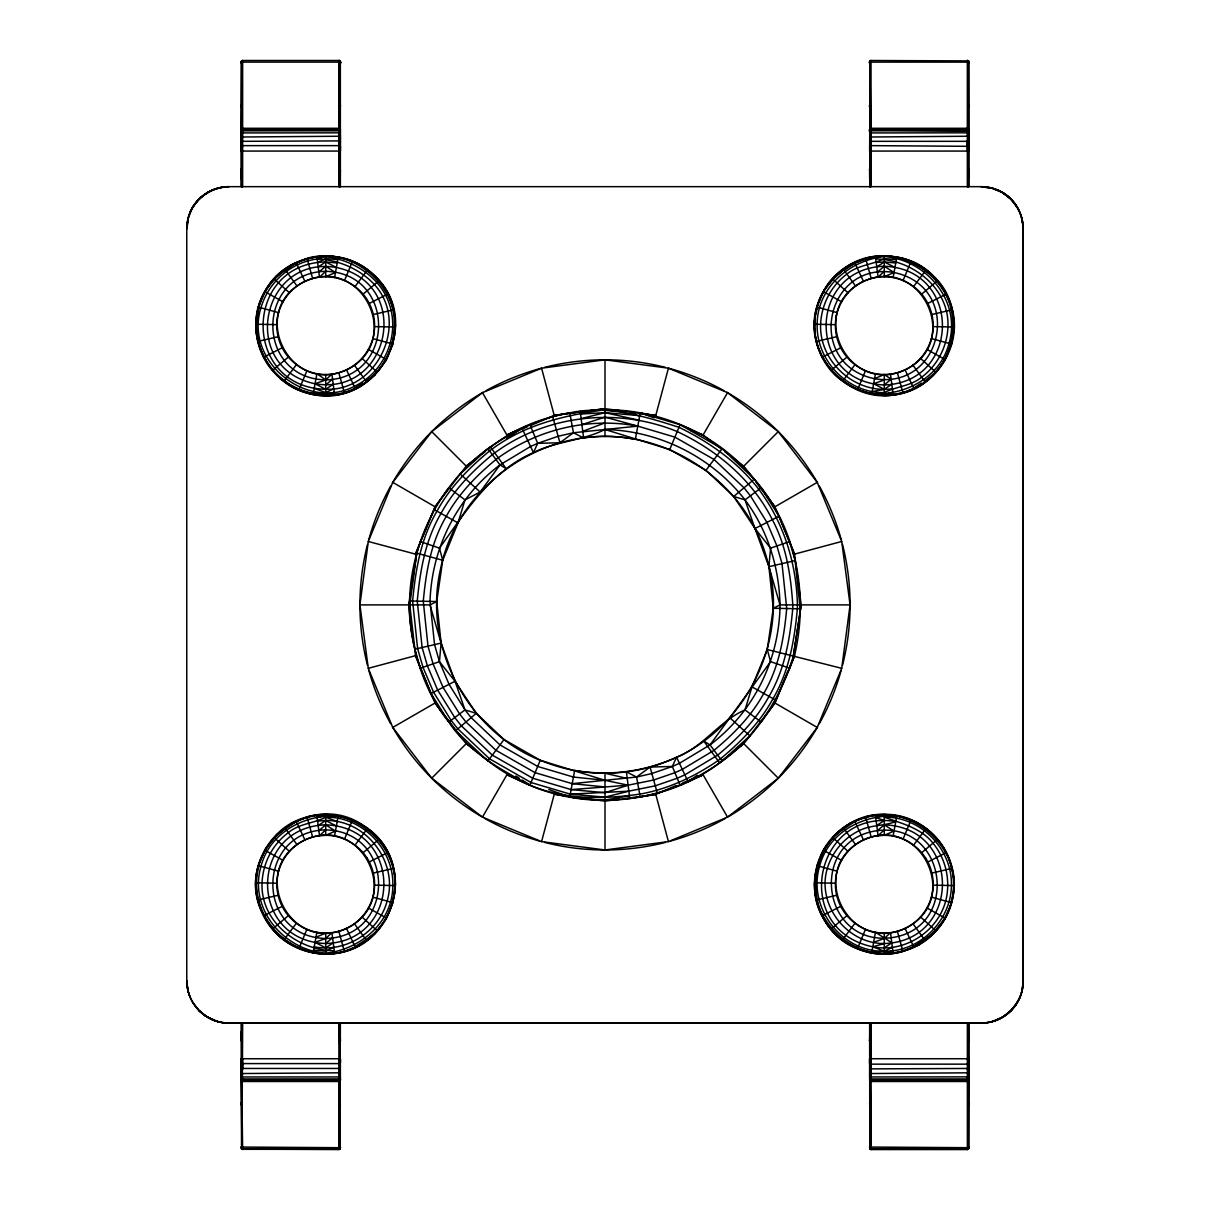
<?xml version="1.0" encoding="UTF-8"?>
<svg xmlns="http://www.w3.org/2000/svg" width="1210" height="1210" viewBox="0 0 1210 1210"><rect width="100%" height="100%" fill="white"/><g stroke="black" fill="none" stroke-linecap="round" stroke-linejoin="round"><path stroke-width="1.5" d="M241.274 1078.019L241.274 1058.735L340.373 1058.735L340.343 1078.019L338.981 1079.683L242.635 1079.683L241.229 1077.868L242.287 1079.002L340.191 1078.987L339.329 1080.001L242.635 1079.88L241.425 1078.276M241.924 186.673L241.637 147.333L242.635 145.639L338.981 145.639L340.373 146.319L340.328 151.069L241.229 151.069L241.274 131.769L242.635 130.12L338.981 130.12L340.373 131.3L338.981 129.909L242.635 129.909L241.274 131.769M968.575 1023.131L968.575 1058.735L967.365 1064.15L871.019 1064.15L869.627 1063.484L869.672 1058.735L968.771 1058.735L968.726 1078.019L967.365 1079.683L871.019 1079.683L869.627 1078.503L871.019 1079.88L967.365 1079.88L968.726 1078.019M870.323 151.069L870.035 147.333L871.019 145.639L968.771 146.319L968.726 151.069L869.627 151.069L869.793 130.241L869.899 131.512M968.575 186.673L968.363 60.908L871.019 60.5C866.405 67.246 872.213 55.599 869.627 63.389M340.343 105.754C338.951 110.639 341.855 102.547 339.329 106.435M340.373 131.935L339.329 129.954L339.344 62.164C338.271 56.991 343.731 66.958 338.981 60.5L242.635 60.5C239.459 62.769 242.771 60.545 241.637 60.999M968.726 105.754L968.575 107.357L968.59 105.497M967.365 186.673L967.365 60.5C971.948 66.792 966.896 57.006 967.728 62.164L967.713 129.954L968.771 131.935L967.713 130.786L870.671 130.786L869.657 131.769M241.425 186.673L241.955 60.681L242.272 128.336C243.467 130.695 239.459 132.298 242.287 129.591C241.698 130.967 240.745 132.389 241.425 128.941L241.229 130.483L242.635 128.29L338.981 128.29L340.373 129.576M241.274 130.317C241.471 127.867 240.427 133.009 242.635 130.831L338.981 130.831C341.084 128.426 340.222 142.236 340.328 151.069L340.207 146.622L338.981 145.639L339.965 131.966C339.465 129.546 341.038 130.801 339.269 131.376M241.41 1103.49L241.425 1102.446L241.229 1104.155M241.274 1146.732L242.635 1148.683L338.981 1148.683C341.19 1146.172 341.099 1147.776 338.981 1149.5L241.637 1149.092L241.229 1023.131M338.981 186.673L338.981 60.5L339.965 60.999L340.328 63.056L338.981 62.118L242.635 62.118C240.094 64.735 241.834 59.275 241.274 63.056L242.287 60.545M241.229 1079.154L242.635 1081.498L338.981 1081.498L340.328 1080.56L340.343 1078.019M339.965 1030.799L340.373 1040.887L339.329 1037.62M241.637 1081.12L241.274 1079.486L242.635 1080.5L340.207 1079.804L340.191 1080.863L340.343 1079.486L339.965 1081.12L340.373 1077.687M870.671 131.512C868.689 132.268 869.294 128.063 871.019 128.29L967.365 128.29L968.771 130.635L968.726 129.243M869.627 130.483L869.672 129.243L869.627 131.512L871.019 129.909L967.365 129.909L968.771 131.935M870.035 1102.174L869.627 1104.155M869.657 1147.67L869.627 1146.399L871.019 1148.683L967.365 1148.683C969.649 1146.309 969.301 1147.579 967.365 1149.5L871.019 1149.5L869.627 1147.912L870.323 1149.318L968.076 1149.318L968.076 1023.131M968.59 61.044L968.363 62.481C968.711 60.076 969.391 64.1 967.365 62.118L871.019 62.118C869.188 63.812 869.627 60.697 869.808 62.754L870.671 60.545M869.627 1080.227L871.019 1081.498L967.365 1081.498L968.726 1080.56L968.771 1077.687M968.771 1040.887L968.59 1038.377L968.771 1040.887L968.65 1038.603L968.59 1039.42M968.575 1058.735L968.726 1080.56L968.575 1078.276M241.41 170.368C241.108 166.768 241.259 182.529 241.41 177.31M340.328 1040.555L339.329 1037.711L340.343 1039.617M870.671 172.183L869.627 168.916L869.672 178.989L870.655 178.989M968.59 61.604L968.575 62.754L967.713 60.545M968.726 1040.555L968.726 1039.753M241.41 1148.003L241.425 1147.05L338.981 1147.685L340.328 1146.732M870.323 1149.318L869.808 1147.05L967.365 1147.685C969.376 1145.779 969.286 1149.031 967.365 1149.5L967.365 1023.131M968.59 1148.003L968.726 1079.214L967.365 1080.5L871.019 1080.5L869.627 1079.154M241.229 1063.484L241.274 1058.735L241.41 1063.166L242.635 1064.15L241.637 1079.275M339.329 1079.834L340.373 1078.685L339.344 1078.276M571.135 789.601L605 792.686L628.111 785.184L605 780.314L573.434 777.047L537.679 766.459L499.987 744.906L471.129 717.636L464.988 709.907L449.046 684.331L439.442 661.658L434.556 644.627L430.019 601.4C431.788 547.691 457.032 497.325 499.987 464.882L530.57 446.49L537.679 443.344L558.143 436.265L573.434 432.757L637.776 426.117L674.908 437.128L714.051 459.498L744.029 487.811L750.412 495.843L766.958 522.402L776.941 545.952L782.008 563.633L786.727 608.539C783.944 638.109 779.043 667.436 763.737 693.421C751.516 715.927 733.638 734.122 714.051 750.306L682.304 769.394L674.908 772.676L653.672 780.027L628.111 785.184L571.135 789.601L532.778 778.242L492.334 755.131L461.373 725.864L454.779 717.575L437.672 690.123L427.372 665.803L422.124 647.531L417.253 601.143C420.127 570.591 425.179 540.28 441 513.433C453.629 490.186 472.097 471.386 492.334 454.673L494.739 452.888C546.784 414.606 617.69 407.089 677.222 431.562C717.061 450.302 752.378 479.841 772.328 519.665C786.455 546.012 790.78 575.461 792.792 604.894L792.747 608.66C789.873 639.213 784.821 669.508 769 696.37C756.371 719.602 737.903 738.418 717.666 755.131L684.86 774.854L677.222 778.242L655.275 785.819L628.882 791.159L570.303 794.153L530.993 782.507L489.551 758.821L457.834 728.843L451.073 720.343L433.558 692.226L423.001 667.3L417.616 648.575L412.625 601.052C415.575 569.744 420.762 538.692 436.961 511.18C449.893 487.373 468.814 468.104 489.551 450.967L492.016 449.152C524.868 424.513 565.13 415.106 605 409.782C661.84 409.343 718.528 434.95 754.314 479.145C796.286 526.728 809.051 594.715 794.531 655.684C779.996 696.113 758.201 736.164 722.128 761.075L719.632 762.92C692.861 781.478 662.263 794.531 629.82 798.539C577.094 806.011 520.829 790.039 480.763 754.783M605 780.314L540.265 760.258L504.026 739.537L476.271 713.31L455.036 681.275L439.442 661.658L441.09 643.1L436.734 601.536L442.724 560.275L439.442 548.13C465.744 511.694 490.428 471.31 533.428 452.57C556.237 441.151 582.267 440.924 605 429.489C659.253 430.745 711.767 456.957 745.012 499.881C767.715 530.252 779.149 567.157 780.011 604.894L779.981 608.403C778.212 662.112 752.968 712.478 710.013 744.906L679.43 763.298L672.321 766.459L651.857 773.523L636.566 777.047L572.224 783.672L535.092 772.676L495.949 750.306L465.971 721.977L459.588 713.945L443.041 687.386L433.059 663.851L427.992 646.155L423.273 601.264C426.056 571.695 430.957 542.367 446.263 516.367C458.484 493.877 476.362 475.666 495.949 459.498L498.278 457.773C538.208 429.096 589.361 417.027 637.776 426.117L605 417.117L581.889 424.619M869.627 106.722L869.657 105.436L870.323 107.826L869.657 105.149L870.655 107.947L869.627 104.771L870.035 107.614C869.899 105.436 868.871 107.009 870.671 106.435M870.338 177.416L870.035 178.989M869.657 1078.019L869.672 1058.735L869.793 1063.166L871.019 1064.15L870.035 1071.999L870.671 1079.002L967.713 1079.002L968.726 1078.14L967.713 1080.212M968.726 131.769L968.726 151.069L968.59 146.622L967.365 145.639L968.726 130.952M340.373 1147.367L339.329 1149.318L241.924 1149.318L241.274 1078.836M339.329 1102.839L339.344 1101.841L340.373 1105.063L339.677 1101.977L339.965 1103.202M339.965 1147.307L339.677 1149.318L339.677 1023.131M968.771 133.07L967.365 130.831L968.363 130.861L968.363 60.742L968.363 186.673M241.274 1076.083L242.287 1076.96L339.329 1076.96L340.343 1076.083L339.344 1079.638L340.207 1079.184L340.343 1078.14L338.981 1079.683L340.328 1078.276L339.329 1079.774L339.344 1147.64C338.588 1150.271 340.872 1148.532 338.981 1149.5L338.981 1023.131M870.035 129.939C871.85 128.804 868.235 132.737 871.019 130.12L968.575 130.816M242.635 1149.288L241.637 1078.927L242.635 1078.972L241.229 1076.734M871.019 1149.288L870.187 1078.276M968.59 1032.493L968.771 1030.799L968.59 1037.953M346.499 369.852C288.993 396.426 247.037 309.352 304.935 281.385C362.44 254.796 404.397 341.87 346.499 369.852L355.135 388.228C397.757 370.109 407.755 308.278 375.085 276.243A69.257 69.257 0 0 0 352.443 261.103C321.24 247.929 281.143 261.889 265.293 291.912C243.467 329.105 264.4 381.725 306.206 392.66C372.998 414.697 426.555 324.159 375.085 276.243C344.442 244.193 286.346 251.574 265.247 290.702C238.067 334.656 274.005 397.077 325.717 395.428C390.437 397.485 421.307 306.69 367.235 270.269C341.22 249.366 299.777 252.693 276.349 276.243A69.257 69.257 0 0 0 261.209 298.9A69.257 69.257 0 0 0 255.885 325.611C256.369 369.867 300.912 404.775 343.791 393.053L360.625 386.081C325.671 406.076 276.243 389.892 261.209 352.337A69.272 69.272 0 0 1 255.9 325.611M241.274 1038.603C241.274 1041.099 241.138 1028.213 241.41 1032.206M278.587 871.215L259 865.831C249.593 898.637 267.153 936.056 298.991 948.685A69.257 69.257 0 0 0 325.717 954.009C395.095 955.219 421.11 860.628 363.242 825.296C308.641 787.77 234.09 850.252 261.209 910.903A69.257 69.257 0 0 0 276.349 933.56C294.03 950.878 319.924 957.246 343.791 951.62L360.625 944.647C305.056 977.423 235.133 917.346 261.209 857.466A69.257 69.257 0 0 1 276.349 834.809C311.741 797.224 381.301 815.873 393.159 866.103C401.947 898.848 383.963 936.011 352.443 948.685A69.272 69.272 0 0 1 325.717 953.994C275.487 954.055 237.962 894.538 265.293 850.479C278.784 825.038 310.093 810.428 338.195 816.13C359.098 819.261 378.352 833.75 387.366 852.778C405.32 885.962 389.665 931.73 355.135 946.795L346.499 928.418C404.397 900.437 362.44 813.362 304.935 839.952C247.037 867.918 288.993 954.992 346.499 928.418M339.329 172.183L340.373 170.429L339.965 178.989M372.846 338.573L392.433 343.958C408.299 294.756 356.526 244.148 307.642 258.169L290.808 265.141L296.299 262.993L304.935 281.385M372.846 897.139L392.433 902.524C408.299 852.974 356.663 803.41 307.642 816.735L290.808 823.707L296.299 821.56L304.935 839.952M837.154 312.649L817.567 307.264C802.033 355.513 850.509 406.651 899.393 393.795C951.06 384.356 972.568 311.968 933.651 276.243C903.371 244.072 844.792 251.574 823.813 290.702C783.475 359.718 876.932 431.758 933.651 374.979A69.257 69.257 0 0 0 948.791 352.337C977.861 283.79 887.701 222.731 834.915 276.243A69.257 69.257 0 0 0 819.775 298.9A69.257 69.257 0 0 0 814.451 325.611C814.935 369.867 859.478 404.775 902.357 393.053L919.192 386.081C891.921 401.024 857.678 395.927 834.915 374.979A69.257 69.257 0 0 1 819.775 352.337A69.272 69.272 0 0 1 814.466 325.611C814.133 273.279 874.769 239.035 919.192 265.141C966.291 292.109 963.916 365.919 913.701 388.228L905.065 369.852C962.963 341.87 921.007 254.796 863.501 281.385C805.603 309.352 847.56 396.426 905.065 369.852M819.79 857.678A69.272 69.272 0 0 0 819.775 910.903A69.257 69.257 0 0 0 834.915 933.56A69.257 69.257 0 0 0 857.557 948.685C906.426 970.738 966.851 921.128 951.665 868.478C944.284 830.937 902.221 805.905 865.755 817.521C799.886 834.189 798.237 935.103 866.209 951.62C904.278 962.782 947.082 935.436 953.057 896.323C961.466 855.288 926.164 813.18 884.283 814.36C832.873 812.439 796.649 875.269 823.813 919.086C845.245 957.367 902.917 965.398 933.651 933.545C960.241 907.288 960.241 861.066 933.651 834.809C907.394 808.22 861.172 808.22 834.915 834.809A69.257 69.257 0 0 0 819.775 857.466M870.368 131.376C870.353 128.804 869.718 133.705 870.655 128.336L870.035 60.742L870.035 186.673M869.627 1039.375L870.035 1030.799M931.413 338.573L951 343.958C966.866 294.408 915.229 244.843 866.209 258.169L849.375 265.141L854.865 262.993L863.501 281.385M968.59 171.487C968.862 166.904 968.802 181.167 968.59 177.598M931.413 897.139L951 902.524C966.866 852.974 915.229 803.41 866.209 816.735L849.375 823.707L854.865 821.56L863.501 839.952C805.603 867.918 847.56 954.992 905.065 928.418C962.963 900.437 921.007 813.362 863.501 839.952M869.627 1077.868L870.655 1079.638L870.187 1078.428M241.229 106.722C241.35 102.26 241.168 109.293 241.41 106.087M241.274 1039.617L241.229 1040.887L241.455 1038.498M340.328 169.249L339.329 171.154M869.672 1040.555L869.657 1039.617C868.72 1043.186 871.503 1035.442 869.657 1038.603M968.726 169.249L968.59 170.504M968.726 1146.732L967.728 1149.455L968.363 1066.297L967.365 1064.15L968.59 1062.41L968.726 1058.735L968.771 1062.667M340.328 1080.56L340.373 1079.305M339.314 171.971C340.933 170.595 339.329 171.986 340.191 171.306C339.587 169.945 340.176 173.03 339.677 170.61M869.672 1039.178C870.913 1037.817 869.158 1037.514 870.655 1039.178M968.363 1023.131L968.363 1149.092L967.365 1149.288L968.771 1147.367M340.373 1105.063L339.329 1103.097M241.637 130.529L241.244 131.512L241.637 61.302L242.635 60.5L242.635 186.673M340.343 1103.822L339.965 1102.174L339.662 1102.976M968.575 1148.804L968.771 1023.131M869.657 61.544L869.808 62.754L869.657 61.922M968.726 133.705L967.713 132.828L871.019 132.918C867.827 133.992 871.291 130.408 869.672 129.243M870.323 1103.807L869.627 1104.806L870.035 1103.822M242.635 1058.735L242.635 1069.201L241.637 1071.999L242.287 1079.834M338.981 151.069L339.617 130.272M871.019 1058.735L871.019 1069.201L870.035 1071.999L870.671 1079.638M967.365 151.069L967.365 140.587L968.363 137.789L967.713 129.954M869.657 1104.458L870.035 1104.034M967.713 1079.774L968.726 1078.276L968.59 1079.335M339.677 1037.968C339.829 1039.753 340.539 1037.514 339.511 1038.603M870.489 171.185C869.884 172.894 868.886 168.916 870.671 171.396M870.323 171.82L869.703 170.958M339.965 170.791L340.191 169.551L339.965 170.61M340.373 1073.542C337.892 1079.849 341.417 1079.441 339.329 1079.002M869.839 1038.846L869.808 1040.237L870.671 1038.649M339.844 1079.275L340.161 1078.624M870.066 1038.846L870.353 1038.846M729.237 754.783C686.509 793.397 625.797 806.359 569.789 796.921L574.644 770.437C609.129 776.336 644.764 771.783 676.572 757.218C703.418 746.978 719.118 721.13 745.012 709.907L751.985 686.872L767.276 649.528L773.266 608.267L768.91 566.688L770.558 548.13L754.964 528.513L733.729 496.478L705.974 470.251L669.735 449.545L605 429.489M340.343 1072.801L242.635 1073.542L241.637 1071.999L241.924 1023.131M340.343 141.328L338.981 136.246L241.274 137.002M968.726 1072.801L871.019 1073.542L869.657 1068.46M869.657 137.002L967.365 136.246L968.363 137.789L968.076 186.673M339.934 1078.624L339.465 1079.275M242.272 186.673L241.924 130.302L241.637 131.028M339.662 1077.369L339.965 1066.297L338.981 1064.15L340.207 1062.41L340.191 1058.735L339.662 1076.855M870.655 186.673L870.338 132.949M241.229 136.246L242.635 132.918L339.329 132.828L340.343 133.705M869.627 136.246L870.671 130.665M968.771 1073.542L967.365 1076.87L870.671 1076.96L869.657 1076.083M241.41 129.833L241.425 128.941M340.343 1079.622L340.191 1080.863L340.207 1079.955L339.329 1080.591M869.657 130.166L869.627 129.576M968.575 1080.863L968.59 1079.955M339.965 107.614L340.373 105.421L340.191 107.357C338.981 105.784 340.358 105.799 340.191 107.357L340.207 105.769L339.677 107.826L339.965 106.389L338.981 106.374L339.965 105.799L339.329 106.344M241.425 169.551C241.198 172.607 241.229 168.961 241.425 170.61M340.343 61.634L340.191 62.754L339.329 60.545M340.373 1039.329L339.269 1039.042M968.575 62.754L968.726 61.634M188.2 992.079L186.779 981.234L186.779 228.569L188.2 217.724M241.229 1105.017L241.41 1104.125M359.93 604.894L368.279 541.475L392.766 482.367L431.713 431.607L482.457 392.66L541.566 368.173L605 359.824L668.434 368.173L727.543 392.66L778.287 431.607L817.234 482.367L841.721 541.475L850.07 604.894L841.721 668.328L817.234 727.437L778.287 778.196L727.543 817.128L668.434 841.616L605 849.965L541.566 841.616L482.457 817.128L431.713 778.196L392.766 727.437L368.279 668.328L359.93 604.894L429.989 604.894L436.734 601.536L409.812 600.992L408.783 604.894C411.052 646.563 422.139 689.065 448.819 722.037C468.164 751.561 499.427 769.031 529.919 785.109C564.707 799.991 602.898 799.326 639.697 794.153C668.086 789.192 694.283 776.759 717.984 760.636L720.449 758.821C741.186 741.7 760.107 722.43 773.039 698.609C789.238 671.096 794.425 640.045 797.375 608.751L797.405 604.894C796.452 563.406 783.883 522.826 758.927 489.46C737.964 462.175 709.695 442.285 679.007 427.296C643.917 416.119 606.785 404.79 569.789 412.882C540.341 417.813 510.923 429.989 488.023 449.439M340.373 1078.897L338.981 1080.5M368.279 668.328L415.469 655.684L435.071 703.01L455.686 730.659L476.271 713.31L464.988 709.907L448.819 722.037L431.047 693.496L415.469 655.684L414.879 649.21C396.336 575.794 427.039 493.272 487.872 448.713L490.368 446.868C514.416 430.533 540.991 417.904 569.789 412.882L573.434 432.757L583.598 437.959C663.957 426.389 746.525 481.172 767.14 559.731C790.932 639.848 745.148 731.914 666.952 761.377A167.585 167.585 0 0 1 605 773.205A166.42 166.42 0 0 1 543.048 761.392C468.421 733.078 422.653 647.713 440.349 569.895C457.108 483.274 548.78 421.7 635.356 439.351L640.211 412.882L680.08 424.695L703.116 434.965L721.977 449.439M869.642 131.376L869.657 130.574M997.221 190C1012.921 195.808 1022.813 212.295 1023.085 228.705L1023.085 981.098C1023.357 1003.574 1003.786 1023.509 981.189 1022.979L228.811 1022.979C206.214 1023.509 186.643 1003.574 186.915 981.098A41.563 41.563 0 0 0 190.106 997.116M1021.8 992.079L1023.221 981.234L1023.221 228.569L1021.8 217.724M242.287 130.014C241.183 132.828 241.622 134.461 241.955 132.419L242.287 130.665M340.373 175.737L339.329 176.403M241.274 1102.749L241.274 1103.822M439.442 548.13L420.339 541.581L416.769 553.136L409.782 604.894L414.879 649.21L420.339 668.207L439.442 661.658M841.721 668.328L767.276 649.528L770.558 661.658L789.661 668.207L793.231 656.667L801.217 604.894L794.531 554.12L778.953 516.292L761.181 487.766L745.012 499.881L733.729 496.478L754.314 479.145L774.929 506.793L794.531 554.12L841.721 541.475M869.627 1034.051L870.671 1033.385M869.672 1102.749L869.657 1103.822M968.726 1080.56L968.771 1080.227M408.783 604.894L416.769 553.136L442.724 560.275L458.015 522.917L464.988 499.881L480.158 492.031L499.987 464.882L487.872 448.713L460.178 473.987L480.158 492.031M793.231 656.667L801.217 604.894M340.373 174.058L339.329 174.905M869.627 1035.73L870.671 1034.883M339.677 107.826L339.965 106.072M278.587 312.649L259 307.264L255.9 325.611L256.55 324.235L276.848 324.643M905.065 928.418L913.701 946.795L919.192 944.647L902.357 951.62C853.534 965.777 801.716 914.836 817.567 865.831L837.154 871.215M241.637 128.668L241.41 129.984L338.981 129.304L340.373 130.635L340.191 128.941L339.965 129.697M340.343 61.922L340.373 63.389M869.808 1080.863L870.035 1080.106M334.535 277.544L338.195 257.564M313.239 952.24L316.899 932.26M334.535 836.11L338.195 816.13C304.875 814.043 269.709 832.268 260.982 866.375C248.474 908.695 283.685 950.001 325.717 953.283C360.444 949.366 392.736 922.459 392.842 885.523C393.976 849.208 362.123 816.447 325.717 817.173C313.692 823.481 299.188 823.541 288.328 832.631C272.462 844.398 262.857 863.229 262.041 882.907C260.377 921.944 298.144 950.546 334.247 950.788M875.465 373.693L871.805 393.673C905.125 395.746 940.291 377.535 949.018 343.413C961.527 301.108 926.316 259.787 884.283 256.505C849.556 260.422 817.264 287.345 817.158 324.265C816.024 360.595 847.877 393.356 884.283 392.63C896.308 386.323 910.812 386.247 921.672 377.172C937.538 365.405 947.143 346.559 947.959 326.882C949.623 287.844 911.856 259.258 875.753 259.016M893.101 277.544L896.761 257.564M893.101 836.11L896.761 816.13C863.441 814.043 828.275 832.268 819.548 866.375C807.312 907.228 841.6 952.452 884.283 951.196C919.721 952.088 951.045 920.795 951.408 885.523C952.542 849.208 920.689 816.447 884.283 817.173C901.677 823.541 920.855 827.806 933.001 843.158C946.114 859.176 950.803 881.031 945.691 901.072C937.447 932.003 904.278 953.102 872.803 946.825C790.311 929.567 814.194 808.038 895.763 821.545C883.905 826.218 870.655 824.766 859.145 830.68C843.703 838.091 832.178 852.158 827.277 868.508C816.478 904.717 846.773 943.876 884.283 943.528C961.33 941.214 962.268 827.489 884.283 824.827L877.416 830.635C807.751 839.997 821.046 946.311 891.15 937.735C960.816 928.372 947.521 822.044 877.416 830.635M368.279 541.475L415.469 554.12L435.071 506.793L448.819 487.766L464.988 499.881M745.012 709.907L761.181 722.037L774.929 703.01L787.937 671.021M340.373 171.578L339.329 172.682M869.627 1038.225L870.671 1037.106M340.373 172.652L339.329 173.635M869.627 1037.136L870.671 1036.168M339.965 177.643L339.677 178.989L339.329 177.719M870.035 1032.145L870.323 1030.799L870.671 1032.085M339.965 60.999L339.677 186.673M968.363 60.999L968.076 62.285L967.365 60.5L968.363 60.742M241.274 146.213L242.287 145.956L241.955 132.419M869.657 146.213L870.671 145.956L870.338 132.419M339.329 60.636L339.965 186.673M967.713 60.636L967.365 62.118L968.363 61.302M241.637 129.697L241.924 128.472M339.965 1080.106L339.344 1081.453L339.965 1080.243M870.035 1103.202L870.323 1101.977L870.671 1102.839M968.59 1038.634L968.771 1039.723M968.363 1147.307L967.713 1148.895M340.343 170.761L339.284 171.291M869.657 1039.042L870.156 1038.195M870.035 129.697L870.323 128.472L870.671 129.334L968.59 129.984L968.363 128.668M541.566 841.616L554.21 794.425L568.73 796.346M641.27 413.775L655.79 415.363L668.434 368.173M241.955 129.47L242.272 128.336M869.839 1038.498L870.716 1038.498M339.965 61.302L339.344 62.164L339.965 61.302L338.981 60.5L339.965 60.742M277.907 315.417C280.69 302.591 288.766 291.141 299.838 284.138A49.338 49.338 0 0 1 317.595 277.408C336.683 274.065 357.026 283.246 367.19 299.732A49.338 49.338 0 0 1 373.92 317.489A49.307 49.307 0 0 1 373.527 335.805C370.744 348.631 362.667 360.081 351.596 367.084A49.081 49.081 0 0 1 325.717 374.495A47.871 47.871 0 0 1 307.733 371.062C298.114 367.19 289.81 360.217 284.244 351.49A49.338 49.338 0 0 1 277.876 315.25M836.473 315.417C839.256 302.591 847.333 291.141 858.404 284.138A49.338 49.338 0 0 1 876.161 277.408C895.249 274.065 915.592 283.246 925.756 299.732A49.338 49.338 0 0 1 932.486 317.489A49.307 49.307 0 0 1 932.093 335.805C929.31 348.631 921.234 360.081 910.162 367.084A49.081 49.081 0 0 1 884.283 374.495L874.543 378.715C804.544 364.134 825.008 260.906 894.024 272.507C964.022 287.103 943.558 390.331 874.543 378.715M242.287 129.334L242.635 128.29M338.981 1081.498L339.329 1080.454M242.635 151.069L241.637 147.333L242.635 145.639L241.637 143.506L242.635 136.246L241.637 135.384M339.677 1058.735L339.965 1066.297L338.981 1069.201L339.965 1070.668L338.981 1073.542L339.965 1074.404M871.019 151.069L870.035 147.333L871.019 145.639L870.035 143.506L871.019 136.246L870.035 135.384M968.726 1063.59L967.713 1063.832L968.363 1066.297L967.365 1069.201L968.363 1070.668L967.365 1073.542L968.363 1074.404M338.981 1148.683L339.344 1147.64L339.662 1148.517M242.287 1148.638L242.635 1147.685M870.671 1148.638L871.019 1147.685M241.955 1148.517L242.272 1147.64M340.343 1039.375L340.191 1040.237L339.662 1038.77L339.965 1039.98M870.655 1147.64L870.338 1148.517L870.323 1023.131M241.924 1147.503L241.637 1148.29L241.425 1147.05M339.965 1038.997L339.677 1039.783L340.01 1038.271M870.035 1148.29L870.323 1147.503M338.981 129.304L339.344 128.336M870.655 1081.453L871.019 1080.5M339.965 128.668L339.329 129.334M870.035 1081.12L870.671 1080.454M870.671 130.786L869.657 131.648L870.671 129.788M339.344 107.947L339.965 106.389L338.981 107.993M499.987 464.882L506.173 468.663L490.368 446.868L466.258 466.152L435.071 506.793L415.469 554.12L416.769 553.136M870.126 130.453L869.672 131.149L870.701 130.937M770.558 661.658L729.842 717.757L749.822 735.816L722.128 761.075L710.013 744.906L703.827 741.125L719.632 762.92L743.742 743.651L774.929 703.01L794.531 655.684L789.404 667.617M299.112 389.484L306.916 370.729M344.517 280.493L352.322 261.753M299.112 948.05L306.916 929.295M344.517 839.059L352.322 820.319M482.457 817.128L506.884 774.823L529.919 785.109L540.265 760.258M669.735 449.545L680.08 424.695L722.128 448.713L754.314 479.145M857.678 389.484L865.483 370.729M903.084 280.493L910.888 261.753M857.678 948.05L865.483 929.295M903.084 839.059L910.888 820.319M968.045 1077.369C969.346 1074.178 966.881 1079.517 968.59 1079.108M870.655 170.141L870.187 170.61M297.025 286.059L285.091 269.603L274.398 279.223L265.247 290.702L258.274 307.537L259 307.264M354.409 365.178L366.343 381.619L377.036 372.014L386.187 360.519L393.159 343.685L392.433 343.958M297.025 844.625L285.091 828.169L274.398 837.789L265.247 849.269L258.274 866.103L259 865.831M354.409 923.744L366.343 940.185L377.036 930.581L386.187 919.086L393.159 902.252L392.433 902.524M855.591 286.059L843.657 269.603L832.964 279.223L823.813 290.702L816.841 307.537L817.567 307.264M912.975 365.178L924.909 381.619L935.602 372.014L944.753 360.519L951.726 343.685L951 343.958M855.591 844.625L843.657 828.169L832.964 837.789L823.813 849.269L816.841 866.103L817.567 865.831M912.975 923.744L924.909 940.185L935.602 930.581L944.753 919.086L951.726 902.252L951 902.524M340.343 171.986L339.329 172.864M869.657 1037.817L870.671 1036.925M339.314 170.958L340.297 170.958L339.965 171.775M339.965 1149.092L340.191 1023.131M527.258 426.888L506.884 434.965L529.919 424.695L537.679 443.344L533.428 452.57L521.979 428.204L506.884 434.965L482.457 392.66M682.742 782.9L703.116 774.823L680.08 785.109L672.321 766.459L676.572 757.218L688.021 781.584L703.116 774.823L727.543 817.128M395.534 325.611L394.883 327.002L374.586 326.594M255.9 884.177L256.55 882.801L276.848 883.209M395.534 884.177L394.883 885.569L374.586 885.16M814.466 325.611L815.116 324.235L835.414 324.643M954.1 325.611L953.45 327.002L933.152 326.594M814.466 884.177L815.116 882.801L835.414 883.209M954.1 884.177L953.45 885.569L933.152 885.16M189.955 212.537C196.217 197.154 212.189 186.93 228.66 186.673L981.34 186.673L992.17 188.094L1002.273 192.284L1010.955 198.939M190.106 212.673C194.341 202.554 202.66 194.25 212.779 190M1019.894 997.131C1015.659 1007.234 1007.34 1015.553 997.221 1019.803M1020.045 997.267L1015.659 1005.253L1010.955 1010.849A41.563 41.563 0 0 1 997.373 1019.939A41.563 41.563 0 0 1 981.34 1023.131L228.66 1023.131A41.563 41.563 0 0 1 212.627 1019.939L204.641 1015.553L199.045 1010.849M870.035 60.999L870.323 186.673M339.965 131.966L338.981 136.246L340.343 137.002M241.637 1077.823L242.635 1073.542L241.274 1072.801M968.363 131.966L967.365 136.246L968.726 137.002M870.671 1079.834L870.035 1077.823L871.019 1076.87L870.035 1075.448L871.019 1073.542L869.657 1072.801M340.252 1038.603L339.329 1037.333M340.343 173.302L339.329 174.028M869.657 1036.486L870.671 1035.775M727.543 392.66L703.116 434.965L690.88 430.669M710.013 744.906L729.842 717.757M284.199 380.969L296.389 364.709M355.044 286.513L367.235 270.269M284.199 939.535L296.389 923.275M355.044 845.079L367.235 828.835M504.026 739.537L487.872 761.075L455.686 730.659M705.974 470.251L722.128 448.713M842.765 380.969L854.956 364.709M913.61 286.513L925.801 270.269M842.765 939.535L854.956 923.275M913.61 845.079L925.801 828.835M199.045 198.939L192.39 207.621L188.337 217.86L186.915 228.705A41.563 41.563 0 0 1 190.106 212.642M192.526 207.757C200.119 195.112 214.049 187.066 228.811 186.809A41.563 41.563 0 0 0 199.181 199.075M992.034 1021.558L1002.137 1017.368L1010.819 1010.713L1017.474 1002.031M870.035 1038.997L870.035 1039.98M241.274 141.328L339.662 140.904M340.343 175.057L339.329 175.556M869.657 141.328L968.726 141.328M340.343 1068.46L241.274 1068.46M869.657 1034.731L870.671 1034.232M968.726 1068.46L870.338 1068.884M339.662 1149.122L340.373 1023.131M431.713 778.196L466.258 743.651L472.46 747.689M730.689 456.125L743.742 466.152L778.287 431.607M530.661 425.542L554.21 415.363L605 408.677L655.79 415.363M675.951 785.592L655.79 794.425L640.211 796.921L636.566 777.047L626.402 771.829L629.82 798.539M325.717 271.312C255.703 272.734 254.781 378.246 325.717 379.91C395.73 378.488 396.653 272.976 325.717 271.312L319.5 277.135L316.914 256.989M317.186 259.016L325.717 256.505C355.498 260.589 384.402 279.54 391.102 310.365C398.06 340.388 382.299 373.391 354.273 386.383C305.797 411.521 244.027 360.504 260.982 307.809C268.181 282.353 290.823 262.283 317.186 259.016C337.802 259.56 360.202 269.104 374.435 284.592C409.63 323.025 377.399 391.45 325.717 389.302L315.054 383.767C390.679 396.411 413.003 283.458 336.38 267.471C260.755 254.811 238.43 367.779 315.054 383.767L325.717 379.91L331.933 374.087L334.52 394.233M884.283 271.312L878.067 277.135L875.48 256.989M325.717 829.878C255.703 831.3 254.781 936.812 325.717 938.476C395.73 937.054 396.653 831.557 325.717 829.878L319.5 835.702L316.914 815.555M884.283 829.878L878.067 835.702L875.48 815.555M339.677 1078.276L340.297 1078.624M318.85 272.068L325.717 266.26L335.457 272.507L325.717 276.742L325.717 255.794M325.717 384.962L332.584 379.169M870.671 129.591L870.655 128.336L870.035 129.546M877.416 272.068L884.283 266.26C962.268 268.923 961.33 382.647 884.283 384.962C806.299 382.299 807.236 268.575 884.283 266.26L894.024 272.507L884.283 276.742L884.283 255.794M318.85 830.635L325.717 824.827C403.701 827.489 402.764 941.214 325.717 943.528C247.732 940.866 248.67 827.141 325.717 824.827L335.457 831.073L325.717 835.308L317.595 835.974A49.338 49.338 0 0 0 299.838 842.704C288.751 849.707 280.69 861.172 277.907 873.983A49.307 49.307 0 0 0 277.513 892.299A49.338 49.338 0 0 0 284.244 910.056C289.81 918.798 298.114 925.756 307.733 929.628A47.871 47.871 0 0 0 325.717 933.061A49.081 49.081 0 0 0 351.596 925.65C362.667 918.647 370.744 907.197 373.527 894.372A49.307 49.307 0 0 0 367.159 858.147M884.283 384.962L891.15 379.169L884.283 374.495A47.871 47.871 0 0 1 866.299 371.062C856.68 367.19 848.376 360.217 842.81 351.49A49.338 49.338 0 0 1 836.443 315.25M325.717 943.528L332.584 937.735M272.795 370.184L288.328 357.101M363.106 294.136L378.639 281.038M831.361 370.184L846.894 357.101M921.672 294.136L937.205 281.038M272.795 928.751L288.328 915.667M363.106 852.702L378.639 839.619M831.361 928.751L846.894 915.667M921.672 852.702L937.205 839.619M870.655 62.164L870.035 61.302L871.019 60.5L871.019 186.673M431.713 431.607L466.258 466.152L479.311 456.125M482.215 453.901L485.119 451.678M732.141 752.559L743.742 743.651L778.287 778.196M537.679 443.344L559.943 442.739L573.434 432.757M636.566 777.047L650.057 767.049L672.321 766.459M968.045 1080.318L967.728 1081.453M466.258 466.152L475.545 459.83M506.491 438.746L521.979 428.204M688.021 781.584L697.308 775.262M736.013 748.914L743.742 743.651M318.2 266.971L325.717 261.935L337.197 262.978M333.234 384.251L325.717 389.302C241.743 387.321 242.741 263.523 325.717 261.935L336.38 267.471M876.766 266.971L884.283 261.935L895.763 262.978M872.168 391.662L884.283 389.302L891.8 384.251M318.2 825.538L325.717 820.501C366.176 819.578 398.74 862.231 387.124 901.072C378.881 932.003 345.712 953.102 314.237 946.825M333.234 942.817L325.717 947.869L315.054 942.333L325.717 938.476L331.933 932.653L334.52 952.799M876.766 825.538L884.283 820.501L875.753 817.582L884.283 815.071M884.283 947.869L891.8 942.817L875.465 932.26L871.805 952.24L884.283 951.196L892.375 947.354M276.349 276.243L296.299 262.993M355.135 388.228L362.818 383.131M365.889 381.105L375.085 374.979M834.915 276.243L841.056 272.174M844.111 270.132L854.865 262.993M913.701 388.228L921.385 383.131M924.455 381.105L933.651 374.979M276.349 834.809L296.299 821.56M355.135 946.795L375.085 933.545M834.915 834.809L854.865 821.56M913.701 946.795L933.651 933.545M340.343 177.023L339.329 177.28M340.343 1063.59L241.274 1063.59M869.657 1032.765L870.671 1032.523M871.019 107.993L870.338 106.208L870.655 107.947M392.766 727.437L435.071 703.01L455.111 729.131M817.234 482.367L774.929 506.793L755.993 482.109M339.329 129.954L339.556 131.376M282.172 347.799L264.067 357.01M369.262 303.438L387.366 294.212M840.738 347.799L822.634 357.01M927.828 303.438L945.933 294.212M431.047 693.496L455.036 681.275L441.09 643.1L429.989 604.894M850.07 604.894L780.011 604.894L768.91 566.688L754.964 528.513L778.953 516.292M282.172 906.366L264.067 915.577M369.262 862.004L387.366 852.778M840.738 906.366L822.634 915.577M927.828 862.004L945.933 852.778M780.011 604.894L773.266 608.267L800.188 608.796L795.121 560.578L789.661 541.581L770.558 548.13M317.625 262.449L325.717 258.607L337.832 259.575M325.717 379.91L316.899 373.693L313.239 393.673L325.717 392.63L333.809 388.788M892.375 388.788C855.304 394.233 819.185 361.866 820.607 324.34C821.424 304.663 831.028 285.832 846.894 274.065C857.754 264.975 872.259 264.914 884.283 258.607L896.398 259.575M333.809 947.354L325.717 951.196L313.602 950.228M241.274 151.069L241.637 147.333M869.672 151.069L870.035 147.333M340.343 1062.35L340.328 1058.735L340.373 1062.667M315.976 937.281L325.717 933.061L325.717 953.994M242.287 60.636L241.637 60.742M870.671 60.636L870.035 60.742M870.671 129.334L870.323 128.472L870.671 129.198M582.751 431.305L605 422.85M884.283 379.91L873.62 383.767L884.283 389.302M873.62 942.333L884.283 938.476L890.5 932.653L893.086 952.799M325.717 394.717L334.247 392.221M884.283 394.717L892.814 392.221M317.186 817.582L325.717 815.071M884.283 953.283L892.814 950.788M884.283 943.528L872.803 946.825L884.283 951.196M581.118 418.63L605 412.655L639.697 415.65M628.882 791.159L605 797.133L570.303 794.153M258.335 341.326L278.118 336.713M373.315 314.524L393.099 309.911M816.901 341.326L836.685 336.713M931.881 314.524L951.665 309.911M414.879 649.21L441.09 643.1M768.91 566.688L795.121 560.578M258.335 899.892L278.118 895.279M373.315 873.091L393.099 868.478M816.901 899.892L836.685 895.279M931.881 873.091L951.665 868.478M605 800.007L629.457 795.741M575.975 412.504L554.21 415.363L541.566 368.173M579.605 412.02L585.05 411.309M588.68 410.825L605 408.677M619.505 799.205L605 801.111L572.345 796.815M623.135 798.721L628.58 798.01M632.21 797.541L637.655 796.815M641.27 796.346L655.79 794.425L668.434 841.616M241.41 1079.184L241.395 1078.428M876.191 262.449L884.283 261.935L894.946 267.471M317.625 821.015L325.717 820.501L336.38 826.037M580.543 414.047L605 412.655L638.865 420.188M870.035 106.389L870.671 106.344M869.627 170.61L870.731 170.761M339.511 130.937L340.222 130.937M870.625 171.85L869.657 170.761M339.541 1038.846L340.343 1038.891M241.229 1077.868L241.425 1078.624M869.703 1078.624L870.504 1078.927M339.329 1032.342L339.677 1030.799L339.965 1032.417M870.655 1149.455L869.627 1148.109L871.019 1149.5L871.019 1023.131M241.924 1149.318L242.635 1023.131M870.671 177.28L869.657 177.023M339.329 1032.523L340.373 1032.856M572.224 783.672L605 786.954M605 409.782L624.95 411.975M630.395 412.58L635.84 413.17M870.671 175.889L869.627 175.102L870.671 175.556M339.329 1033.9L340.373 1034.686L339.329 1034.232M627.249 778.499L605 773.205L605 849.965M870.671 174.452L869.627 173.514M339.329 1035.336L340.373 1036.289M870.671 174.028L869.657 173.302M339.329 1035.775L340.343 1036.486M870.671 173.272L869.627 172.213M339.329 1036.516L340.373 1037.575M870.671 172.864L869.657 171.986M339.329 1036.925L340.343 1037.817M640.211 412.882L654.186 417.783M506.884 774.823L519.12 779.119M548.826 789.555L569.789 796.921M870.686 171.971L869.808 171.306M870.671 172.455L869.627 171.275M314.237 388.259L325.717 392.63M325.717 817.173L337.197 821.545M339.677 1038.12L339.965 1038.195M241.274 1148.472L242.272 1149.455M217.966 1021.558L207.863 1017.368L199.181 1010.713L192.526 1002.031M212.779 1019.803L204.777 1015.417L199.181 1010.713A41.563 41.563 0 0 1 186.96 981.189M340.343 146.697L340.191 151.069L339.965 146.561M869.657 1063.091L869.808 1058.735L870.035 1063.227M241.274 1063.091L241.425 1058.735L241.637 1063.227M823.859 291.912L841.6 301.804M926.966 349.418L944.707 359.31M265.293 291.912L283.034 301.804M368.4 349.418L386.141 359.31M434.496 509.803L458.015 522.917M751.985 686.872L775.504 699.985M823.859 850.479L841.6 860.37M926.966 907.984L944.707 917.876M265.293 850.479L283.034 860.37M368.4 907.984L386.141 917.876M392.766 482.367L435.071 506.793M774.929 703.01L817.234 727.437M1001.366 191.982C1009.548 196.64 1016.264 203.946 1019.894 212.673M884.283 824.827L894.024 831.073L884.283 835.308L876.161 835.974A49.338 49.338 0 0 0 858.404 842.704C847.318 849.707 839.256 861.172 836.473 873.983A49.307 49.307 0 0 0 836.08 892.299A49.338 49.338 0 0 0 842.81 910.056C848.376 918.798 856.68 925.756 866.299 929.628A47.871 47.871 0 0 0 884.283 933.061A49.081 49.081 0 0 0 910.162 925.65C921.234 918.647 929.31 907.197 932.093 894.372A49.307 49.307 0 0 0 925.726 858.147M515.944 776.003L519.045 778.03M522.145 780.042L529.919 785.109M870.338 171.472L869.808 169.551L869.657 170.413M1010.819 199.075L1002.137 192.42L992.034 188.231L981.189 186.809A41.563 41.563 0 0 1 1010.713 199.045L1017.474 207.757M724.881 451.678L727.785 453.901M477.859 752.559L466.258 743.651L457.35 732.035M870.035 61.302L871.019 62.118M241.637 61.302L242.635 62.118M832.964 279.223L848.028 292.835M920.538 358.387L935.602 372.014M274.398 279.223L289.462 292.835M361.971 358.387L377.036 372.014M832.964 837.789L848.028 851.401M920.538 916.953L935.602 930.581M274.398 837.789L289.462 851.401M361.971 916.953L377.036 930.581M241.229 170.474L241.274 171.094M968.771 1104.911C968.423 1101.418 969.089 1105.456 968.59 1103.747M968.363 134.355L968.771 135.278M339.965 134.355L340.373 135.278M870.035 1075.448L869.627 1074.525M241.637 1075.448L241.229 1074.525M870.035 1077.823L869.627 1076.734M743.742 466.152L753.769 479.205M925.756 858.298C916.983 844.247 900.86 835.248 884.283 835.308L884.283 814.36M367.19 858.298C358.417 844.247 342.294 835.248 325.717 835.308L325.717 814.36M968.59 1103.49L968.726 1102.749M967.713 1080.454L968.076 1081.332M241.274 105.754L241.274 107.04L241.41 105.497M339.677 1147.503L339.965 1148.29M967.365 1147.685L967.713 1148.638L968.726 1147.67M745.012 499.881L754.964 528.513M455.036 681.275L464.988 709.907M967.365 128.29L967.713 129.334M242.287 1080.454L242.635 1081.498M967.728 128.336L968.045 129.47M241.955 1080.318L242.272 1081.453M865.755 258.955L871.2 278.527M897.366 372.71L902.811 392.282M865.755 817.521L871.2 837.093M897.366 931.277L902.811 950.848M552.728 416.8L559.943 442.739M650.057 767.049L657.272 792.989M307.189 258.955L312.634 278.527M338.8 372.71L344.245 392.282M307.189 817.521L312.634 837.093M338.8 931.277L344.245 950.848M967.365 1058.735L968.363 1062.471L967.728 1023.131M338.981 1058.735L339.965 1062.471L339.344 1023.131M241.637 62.481L241.274 61.634M968.076 128.472L968.363 129.697M241.637 1080.106L241.924 1081.332M870.035 177.371L870.323 178.989M870.035 106.072L870.323 107.826M890.5 374.087L893.086 394.233M580.18 411.264L583.598 437.959M968.575 128.941L968.726 130.317M241.274 1079.486L241.425 1080.863L241.41 1079.804M869.672 1146.732L869.793 1148.003M968.076 151.069L967.713 146.486L967.728 186.673M241.924 1058.735L242.287 1063.318L242.272 1023.131M241.274 105.436L241.425 107.357M968.045 146.516L968.363 151.069M870.035 1058.735L870.671 1063.318L870.655 1023.131M339.965 151.069L339.329 146.486L339.344 186.673M241.637 1058.735L241.955 1063.287M870.035 151.069L869.657 147.439M241.637 151.069L241.274 147.439M968.363 146.561L968.575 151.069M869.808 1148.804L869.627 1023.131M869.627 168.916L869.657 170.05M340.343 1039.753L340.373 1040.887M241.229 168.916L241.274 170.05M869.96 1078.276L869.672 1080.56M340.343 131.769L340.373 133.07M968.726 61.922L968.771 63.389M340.191 1102.446L340.207 1103.49M869.793 177.31L869.808 178.989M340.191 1030.799L340.207 1032.493M869.657 105.754L869.672 107.04L869.657 105.436M340.328 129.243L340.343 130.317M968.726 1030.799L968.726 1032.569M241.274 177.235L241.274 178.989M968.726 61.392L968.726 186.673M884.283 374.495L884.283 395.428M884.283 933.061L884.283 953.994M870.035 1023.131L870.035 1149.092M869.793 61.044L869.808 186.673M605 359.824L605 436.598M340.343 61.392L340.373 186.673M325.717 374.495L325.717 395.428M241.637 1023.131L241.637 1149.092M241.274 61.392L241.274 186.673M842.508 544.485A245.07 245.07 0 0 1 842.508 665.318M841.071 670.688A245.07 245.07 0 0 1 819.351 723.686M817.536 726.923A245.07 245.07 0 0 1 728.632 816.508M725.41 818.353A245.07 245.07 0 0 1 670.794 840.965M665.424 842.402A245.07 245.07 0 0 1 544.591 842.402M539.206 840.965A245.07 245.07 0 0 1 484.59 818.353M481.383 816.508A245.07 245.07 0 0 1 392.464 726.923M390.648 723.686A245.07 245.07 0 0 1 368.929 670.688M367.492 665.318A245.07 245.07 0 0 1 367.492 544.485M368.929 539.1A245.07 245.07 0 0 1 390.648 486.117M392.464 482.881A245.07 245.07 0 0 1 482.987 392.358M486.208 390.543A245.07 245.07 0 0 1 540.991 368.339M544.591 367.386A245.07 245.07 0 0 1 665.424 367.386M669.009 368.339A245.07 245.07 0 0 1 723.792 390.543M727.013 392.358A245.07 245.07 0 0 1 817.536 482.881M819.351 486.117A245.07 245.07 0 0 1 841.071 539.1M1023.221 981.234A41.563 41.563 0 0 1 1011 1010.758M981.34 186.673A41.563 41.563 0 0 1 997.373 189.849A41.563 41.563 0 0 1 1023.1 228.342M186.779 228.569A41.563 41.563 0 0 1 212.476 190.076M212.627 189.864A41.563 41.563 0 0 1 228.66 186.673M228.811 1022.979A41.563 41.563 0 0 1 199.287 1010.758M1019.894 212.673A41.563 41.563 0 0 1 1023.085 228.72M1010.819 1010.713A41.563 41.563 0 0 1 981.295 1022.949M1023.085 981.098A41.563 41.563 0 0 1 1019.894 997.116M968.726 105.436L968.726 107.04L968.771 105.421"/></g></svg>
